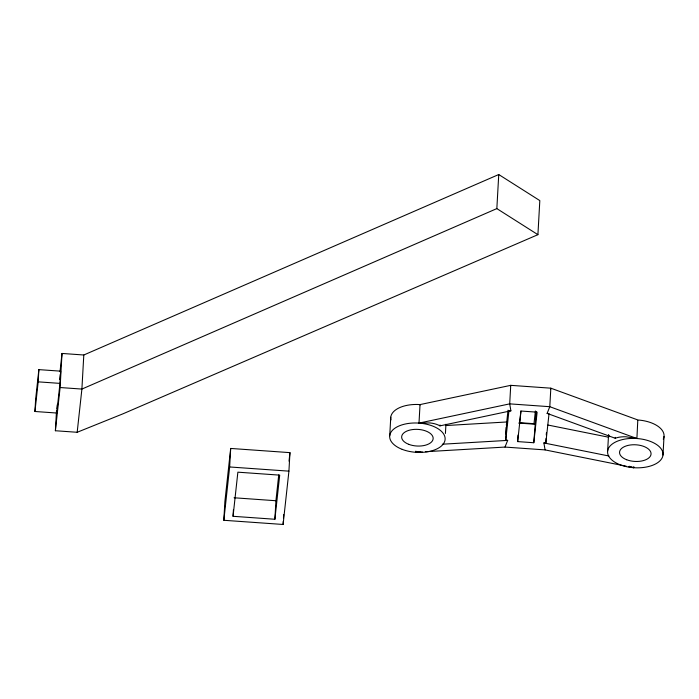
<?xml version="1.0" encoding="UTF-8"?>
<svg xmlns="http://www.w3.org/2000/svg" width="699" height="699" viewBox="0 0 699 699"><rect width="100%" height="100%" fill="white"/><g stroke="black" fill="none" stroke-linecap="round" stroke-linejoin="round"><path stroke-width="1.05" d="M34.95 411.493L35.632 399.26L38.864 369.622L60.656 371.16L59.974 383.384L56.741 413.03L34.95 411.493L38.183 381.846L38.864 369.622M60.009 371.816L62.01 353.449L83.801 354.996L498.745 174.532L539.82 200.596L537.915 234.672L123.12 413.756L77.178 432.279L55.387 430.741L56.523 410.505M56.741 413.03L56.855 410.995M56.969 408.959L57.196 404.878M55.387 430.741L60.105 387.534L62.01 353.449M83.801 354.996L81.897 389.072L77.178 432.279M223.837 520.283L224.868 501.76L230.687 448.443L289.954 452.637L288.923 471.152L283.104 524.468L223.837 520.283L229.648 466.967L230.687 448.443M233.055 516.299L237.87 472.174L279.705 475.137L274.89 519.261L233.055 516.299L233.422 509.763M274.89 519.261L275.93 500.737L278.744 474.909M283.104 524.468L283.287 521.201M283.471 517.933L283.654 514.665M389.727 435.739L390.767 417.224M422.336 451.912L415.809 452.297L415.879 451.135M510.689 385.804L510.733 385.341L509.702 403.865L510.89 410.82L439.968 425.866A28.065 15.09 -12.9 0 0 430.007 422.93L418.998 423.105L420.029 404.59L510.733 385.341L550.829 388.181L637.934 419.994A27.75 14.662 3.2 0 1 663.264 439.173M439.968 425.866L440.021 424.966M445.42 433.485L445.945 424.223M537.915 234.672L496.84 208.608L498.745 174.532M505.718 433.992L506.163 427.316M425.595 451.72L504.984 447.072L507.666 440.387L505.753 440.099L506.758 421.978L445.892 425.542M517.662 441.593L521 411.029L537.12 412.174L533.791 442.738L517.662 441.593L518.029 435.058M533.791 442.738L536.203 411.571M626.243 466.207L545.08 449.903L543.892 442.948L545.84 442.93L546.094 438.404M546.286 435.005L546.417 432.742M607.632 451.152L608.549 434.813M637.785 420.387L636.903 438.518L625.867 436.77A28.065 15.395 19.3 0 0 615.225 438.256L615.277 437.356M628.375 466.635L633.713 467.71L633.783 466.548M662.984 455.066A27.75 14.662 3.2 0 0 622.853 439.496A27.75 14.662 3.2 0 0 620.092 464.774A27.75 14.662 3.2 0 0 662.984 455.066L664.015 436.552M550.733 389.098L550.829 388.181L549.798 406.704L547.116 413.38L615.225 438.264M59.738 379.627L60.315 374.332M289.028 461.165L289.954 452.637M506.373 425.307L508.024 410.182M505.753 440.099L508.942 410.837L510.89 410.82M519.733 421.619L520.886 411.029M535.39 410.986L534.001 423.69L519.619 422.677M545.84 442.93L549.038 413.668L547.116 413.38M506.443 424.852L506.758 421.978M496.84 208.608L81.897 389.072L60.105 387.534M418.998 423.105L509.702 403.865L549.798 406.704L636.903 438.518M420.379 451.51L415.809 452.297M442.292 444.214L507.666 440.387M38.183 381.846L59.974 383.384M518.702 423.078L534.822 424.214M504.984 447.072L545.08 449.903M229.648 466.967L288.923 471.152M234.086 497.775L275.93 500.737M547.92 425.027L608.724 437.242M543.892 442.948L608.934 456.01M633.713 467.71L629.292 466.285M420.099 404.992L420.029 404.59A27.75 14.662 3.2 0 0 390.933 419.907M609.117 436.246A27.75 14.662 3.2 0 1 608.777 435.005M402.187 449.361A27.75 14.662 3.2 0 0 445.08 439.662A27.75 14.662 3.2 0 0 404.948 424.083A27.75 14.662 3.2 0 0 402.187 449.361M408.749 444.328A15.78 8.336 3.2 0 0 433.135 438.815A15.78 8.336 3.2 0 0 410.322 429.964A15.78 8.336 3.2 0 0 408.749 444.328M626.662 459.741A15.78 8.336 3.2 0 0 651.04 454.228A15.78 8.336 3.2 0 0 628.226 445.368A15.78 8.336 3.2 0 0 626.662 459.741"/></g></svg>
